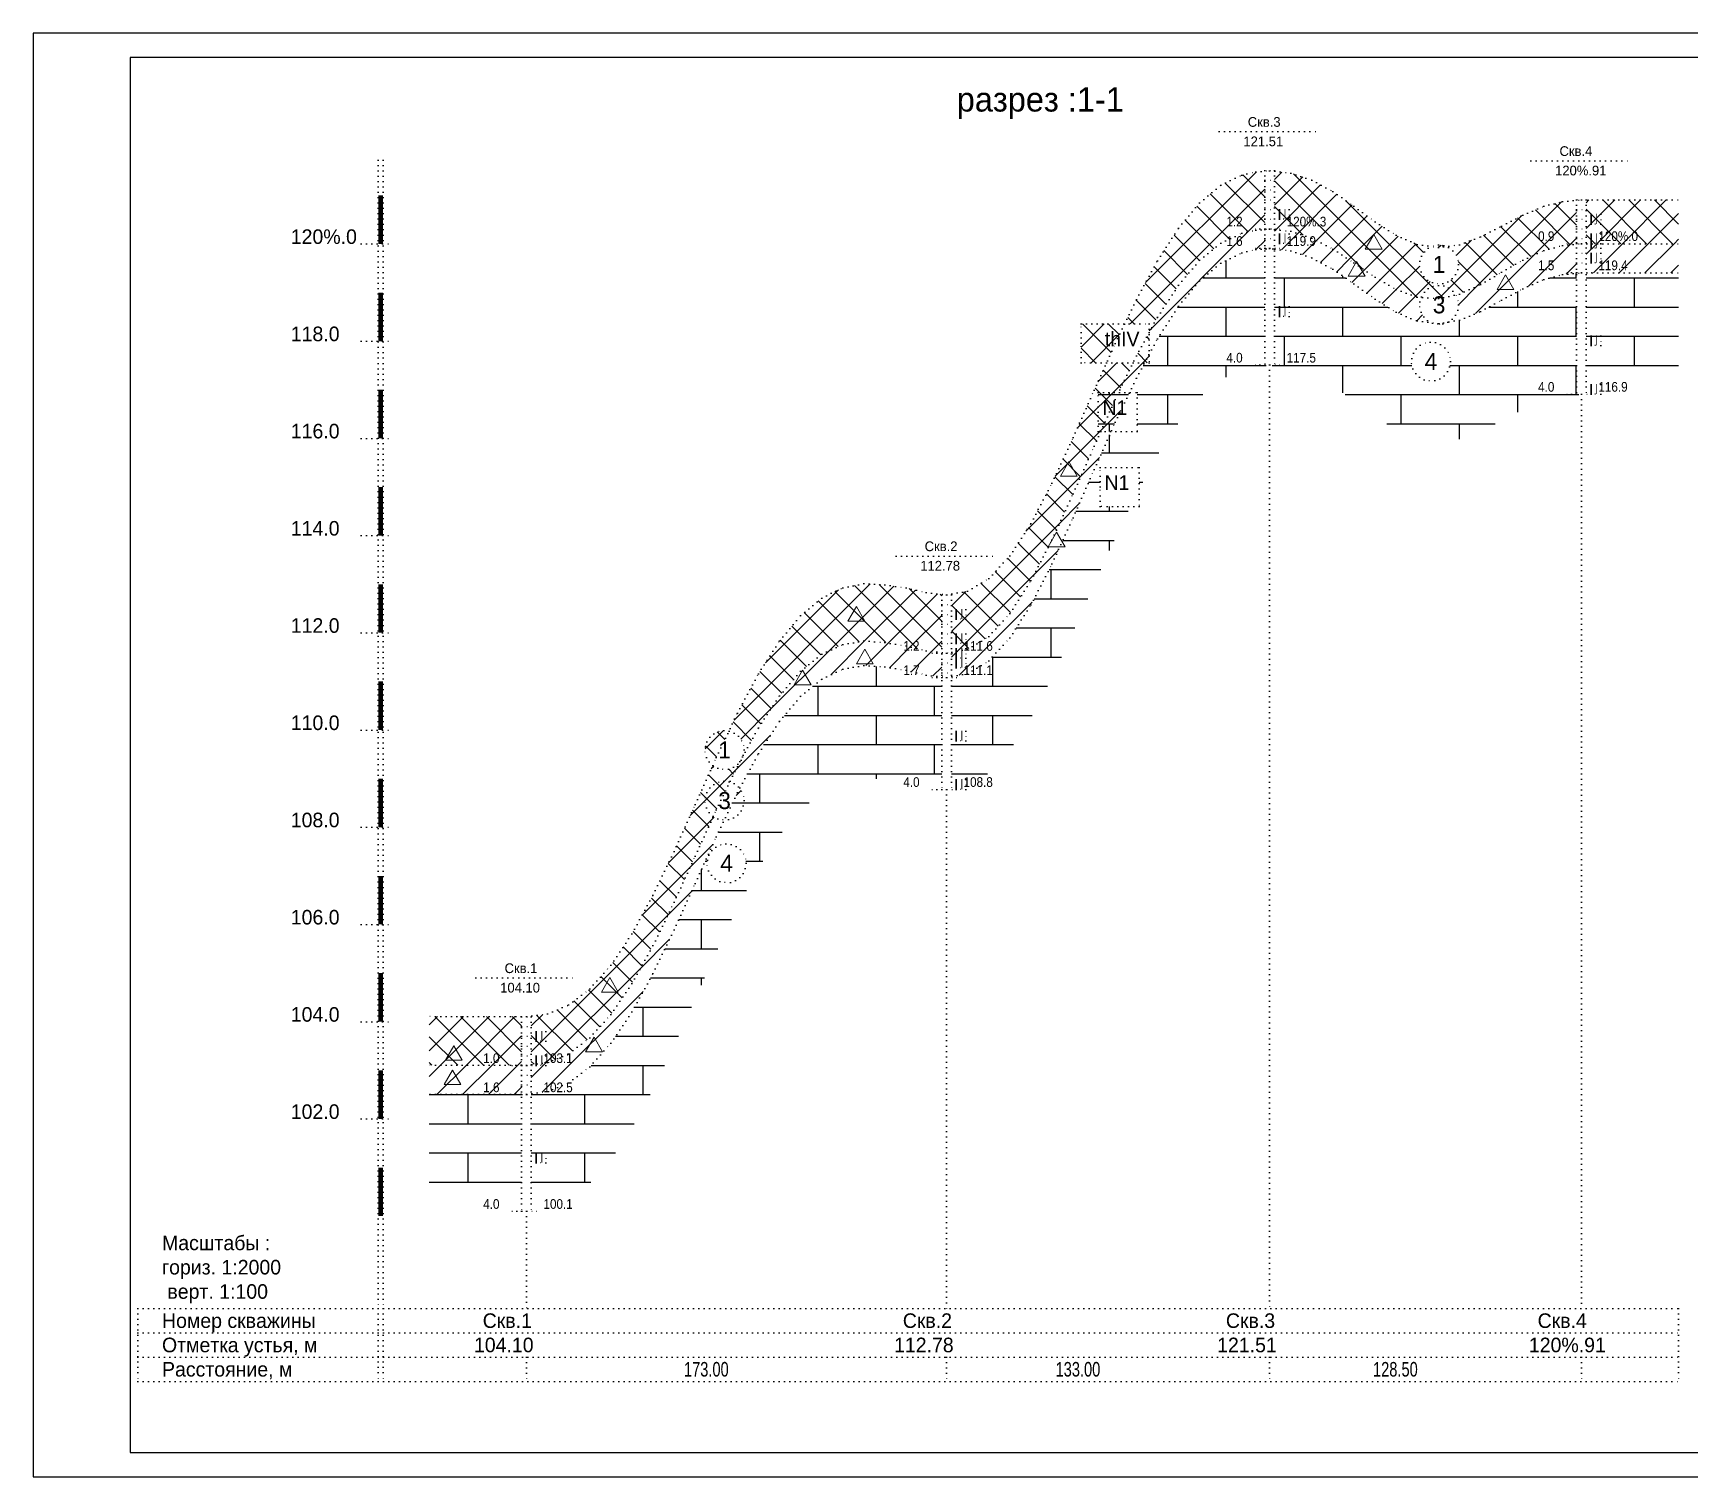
# Model space of a CAD drawing. Extents: x -102 to 862, y -55 to 242.
# Drawn here: x -101.5 to 239.4, y -54.6 to 242.4 of the extents above; entities that cross this region are included whole.
import ezdxf
from ezdxf.enums import TextEntityAlignment as Align

# ---------------------------------------------------------------- set-up
doc = ezdxf.new("R2010")
doc.units = 0
doc.header["$MEASUREMENT"] = 0
for name, pattern in [('CONTI', [1, 0, 1]), ('L1', [1, 0, 1]), ('L2', [1, 0, 1]), ('L3', [1, 0, 1])]:
    doc.linetypes.add(name, pattern=pattern)
for name, color, linetype in [('CUT_CNS', 7, 'CONTI'), ('CUT_LIT', 7, 'CONTI'), ('CUT_LRS', 7, 'CONTI'), ('CUT_SUB', 7, 'CONTI'), ('CUT_TST', 7, 'CONTI'), ('CUT_WAT', 7, 'CONTI'), ('У.о', 7, 'Continuous')]:
    doc.layers.add(name, color=color, linetype=linetype)

# ---------------------------------------------------------------- blocks, each defined once
blk = doc.blocks.new('UZ_970')
at = {"layer": 'CUT_TST', "color": 0}
for p, q in [((0, 0), (0, 2)), ((0, 2), (2, 2)), ((0, 1.8), (2, 1.8)), ((0, 1.6), (2, 1.6)), ((0, 1.4), (2, 1.4)), ((0, 1.2), (2, 1.2)), ((0, 1), (2, 1)), ((0, 0.8), (2, 0.8)), ((0, 0.6), (2, 0.6)), ((0, 0.4), (2, 0.4)), ((0, 0.2), (2, 0.2)), ((2, 0), (0, 0)), ((2, 2), (2, 0))]:
    blk.add_line(p, q, dxfattribs=at)

msp = doc.modelspace()

# ---------------------------------------------------------------- hatches: boundary and pattern name
at = {"layer": 'CUT_LRS'}
h = msp.add_hatch(dxfattribs=at)
h.set_pattern_fill('TEHNO', color=252, scale=30, style=0)
h.set_pattern_definition([(45, (0, 0), (-2.65165, 2.65165), []), (135, (0, 0), (-2.65165, -2.65165), [])])
h.paths.add_polyline_path([(114.16, 178.56), (114.16, 182.56), (128.16, 182.56), (128.16, 174.56), (114.16, 174.56)], flags=17)
edge = h.paths.add_edge_path(flags=16)
edge.add_arc((187.81, 194.8), 4, 0, 360)
edge = h.paths.add_edge_path(flags=16)
edge.add_arc((40.77, 94.9), 4, 0, 360)
h.paths.add_polyline_path([(217.09, 199.05), (237.09, 199.05), (237.09, 208.05), (217.09, 208.05), (213.22, 207.73), (209.36, 206.74), (205.02, 204.93), (200.68, 202.68), (196.34, 200.47), (192, 198.85), (187.66, 198.25), (183.32, 198.91), (178.98, 200.79), (174.64, 203.58), (170.3, 206.77), (165.96, 209.78), (161.62, 212.15), (157.28, 213.59), (152.94, 214.06), (150.07, 213.85), (147.21, 213.17), (142.87, 211.06), (138.53, 207.46), (134.19, 202.26), (129.85, 195.55), (125.51, 187.54), (121.17, 178.54), (116.83, 168.92), (112.49, 159.15), (108.15, 149.79), (103.81, 141.48), (99.47, 134.81), (95.13, 130.16), (90.79, 127.58), (86.45, 126.83), (82.28, 127.3), (78.12, 128.24), (73.78, 128.88), (69.44, 129.12), (65.1, 128.28), (60.76, 126.16), (56.42, 122.54), (52.08, 117.34), (47.74, 110.59), (43.4, 102.49), (39.06, 93.35), (34.72, 83.68), (30.38, 74.04), (26.04, 65.02), (21.7, 57.1), (17.36, 50.61), (13.02, 45.73), (8.68, 42.44), (4.34, 40.62), (0, 40.06), (-20, 40.06), (-20, 30.06), (0, 30.06), (4.34, 30.61), (8.68, 32.41), (13.02, 35.66), (17.36, 40.47), (21.7, 46.87), (26.04, 54.68), (30.38, 63.57), (34.72, 73.05), (39.06, 82.56), (43.4, 91.53), (47.74, 99.47), (52.08, 106.06), (56.42, 111.11), (60.76, 114.6), (65.1, 116.61), (69.44, 117.34), (73.78, 117.01), (78.12, 116.3), (82.28, 115.31), (86.45, 114.83), (90.79, 115.6), (95.13, 118.23), (99.47, 122.96), (103.81, 129.74), (108.15, 138.15), (112.49, 147.59), (116.83, 157.41), (121.17, 167.03), (125.51, 175.99), (129.85, 183.92), (134.19, 190.53), (138.53, 195.63), (142.87, 199.15), (147.21, 201.2), (150.07, 201.86), (152.94, 202.06), (157.28, 201.61), (161.62, 200.22), (165.96, 197.96), (170.3, 195.11), (174.64, 192.14), (178.98, 189.63), (183.32, 188.07), (187.66, 187.75), (192, 188.7), (196.34, 190.67), (200.68, 193.17), (205.02, 195.65), (209.36, 197.63), (213.22, 198.7)])
h.paths.add_polyline_path([(216.09, 199.05), (218.09, 199.05), (218.09, 208.05), (216.09, 208.05)], flags=17)
h.paths.add_polyline_path([(151.94, 202.06), (153.94, 202.06), (153.94, 214.06), (151.94, 214.06)], flags=17)
h.paths.add_polyline_path([(85.45, 114.83), (87.45, 114.83), (87.45, 126.8), (85.45, 126.8)], flags=16)
h.paths.add_polyline_path([(-1, 30.06), (1, 30.06), (1, 40), (-1, 40)], flags=16)
h.paths.add_polyline_path([(220.09, 168.1), (227.09, 168.1), (227.09, 171.1), (220.09, 171.1)], flags=25)
h.paths.add_polyline_path([(207.69, 168.1), (211.99, 168.1), (211.99, 171.1), (207.69, 171.1)], flags=25)
h.paths.add_polyline_path([(220.09, 193.1), (227.09, 193.1), (227.09, 196.1), (220.09, 196.1)], flags=25)
h.paths.add_polyline_path([(207.69, 193.1), (211.69, 193.1), (211.69, 196.1), (207.69, 196.1)], flags=25)
h.paths.add_polyline_path([(220.09, 199.1), (227.09, 199.1), (227.09, 202.1), (220.09, 202.1)], flags=24)
h.paths.add_polyline_path([(207.69, 199.1), (211.99, 199.1), (211.99, 202.1), (207.69, 202.1)], flags=24)
h.paths.add_polyline_path([(155.94, 174.1), (162.94, 174.1), (162.94, 177.1), (155.94, 177.1)], flags=25)
h.paths.add_polyline_path([(143.54, 174.1), (147.84, 174.1), (147.84, 177.1), (143.54, 177.1)], flags=25)
h.paths.add_polyline_path([(155.94, 198.1), (162.94, 198.1), (162.94, 201.1), (155.94, 201.1)], flags=25)
h.paths.add_polyline_path([(143.54, 198.1), (147.54, 198.1), (147.54, 201.1), (143.54, 201.1)], flags=25)
h.paths.add_polyline_path([(155.94, 202.1), (163.24, 202.1), (163.24, 205.1), (155.94, 205.1)], flags=24)
h.paths.add_polyline_path([(143.54, 202.1), (147.54, 202.1), (147.54, 205.1), (143.54, 205.1)], flags=24)
h.paths.add_polyline_path([(89.45, 86.8), (96.75, 86.8), (96.75, 89.8), (89.45, 89.8)], flags=25)
h.paths.add_polyline_path([(77.05, 86.8), (81.35, 86.8), (81.35, 89.8), (77.05, 89.8)], flags=25)
h.paths.add_polyline_path([(89.45, 109.8), (95.25, 109.8), (95.25, 112.8), (89.45, 112.8)], flags=25)
h.paths.add_polyline_path([(77.05, 109.8), (81.05, 109.8), (81.05, 112.8), (77.05, 112.8)], flags=25)
h.paths.add_polyline_path([(89.45, 114.8), (95.85, 114.8), (95.85, 117.8), (89.45, 117.8)], flags=25)
h.paths.add_polyline_path([(77.05, 114.8), (81.05, 114.8), (81.05, 117.8), (77.05, 117.8)], flags=25)
h.paths.add_polyline_path([(3, 0), (9.4, 0), (9.4, 3), (3, 3)], flags=9)
h.paths.add_polyline_path([(-9.4, 0), (-5.1, 0), (-5.1, 3), (-9.4, 3)], flags=9)
h.paths.add_polyline_path([(3, 24), (10.3, 24), (10.3, 27), (3, 27)], flags=9)
h.paths.add_polyline_path([(-9.4, 24), (-5.4, 24), (-5.4, 27), (-9.4, 27)], flags=9)
h.paths.add_polyline_path([(3, 30), (9.7, 30), (9.7, 33), (3, 33)], flags=9)
h.paths.add_polyline_path([(-9.4, 30), (-5.7, 30), (-5.7, 33), (-9.4, 33)], flags=9)
h = msp.add_hatch(dxfattribs=at)
h.set_pattern_fill('IZVEST', color=252, scale=30, style=0)
h.set_pattern_definition([(0, (0, 0), (0, 6), []), (90, (0, 0), (-12, 6), [6, -6])])
h.paths.add_polyline_path([(117.66, 164.41), (117.66, 168.41), (125.66, 168.41), (125.66, 160.41), (117.66, 160.41)], flags=17)
h.paths.add_polyline_path([(118.08, 149.01), (118.08, 153.01), (126.08, 153.01), (126.08, 145.01), (118.08, 145.01)], flags=16)
edge = h.paths.add_edge_path(flags=16)
edge.add_arc((186.14, 174.82), 4, 0, 360)
edge = h.paths.add_edge_path(flags=16)
edge.add_arc((41.19, 71.59), 4, 0, 360)
h.paths.add_polyline_path([(217.09, 168.05), (237.09, 168.05), (237.09, 193.05), (217.09, 193.05), (213.22, 192.71), (209.36, 191.68), (205.02, 189.79), (200.68, 187.44), (196.34, 185.1), (192, 183.34), (187.66, 182.61), (183.32, 183.15), (178.98, 184.94), (174.64, 187.66), (170.3, 190.81), (165.96, 193.8), (161.62, 196.15), (157.28, 197.59), (152.94, 198.06), (150.07, 197.85), (147.21, 197.17), (142.87, 195.06), (138.53, 191.44), (134.19, 186.22), (129.85, 179.48), (125.51, 171.4), (121.17, 162.32), (116.83, 152.59), (112.49, 142.69), (108.15, 133.19), (103.81, 124.75), (99.47, 117.96), (95.13, 113.23), (90.79, 110.59), (86.45, 109.83), (82.28, 110.31), (78.12, 111.29), (73.78, 111.98), (69.44, 112.29), (65.1, 111.53), (60.76, 109.48), (56.42, 105.94), (52.08, 100.82), (47.74, 94.15), (43.4, 86.12), (39.06, 77.06), (34.72, 67.46), (30.38, 57.88), (26.04, 48.9), (21.7, 41.02), (17.36, 34.57), (13.02, 29.71), (8.68, 26.43), (4.34, 24.61), (0, 24.06), (-20, 24.06), (-20, 0.06), (0, 0.06), (4.34, 0.62), (8.68, 2.44), (13.02, 5.73), (17.36, 10.61), (21.7, 17.1), (26.04, 25.02), (30.38, 34.04), (34.72, 43.68), (39.06, 53.35), (43.4, 62.49), (47.74, 70.59), (52.08, 77.34), (56.42, 82.54), (60.76, 86.16), (65.1, 88.28), (69.44, 89.12), (73.78, 88.88), (78.12, 88.24), (82.28, 87.3), (86.45, 86.83), (90.79, 87.58), (95.13, 90.16), (99.47, 94.81), (103.81, 101.48), (108.15, 109.79), (112.49, 119.15), (116.83, 128.92), (121.17, 138.54), (125.51, 147.54), (129.85, 155.55), (134.19, 162.26), (138.53, 167.46), (142.87, 171.06), (147.21, 173.17), (150.07, 173.85), (152.94, 174.06), (157.28, 173.59), (161.62, 172.15), (165.96, 169.78), (170.3, 166.77), (174.64, 163.58), (178.98, 160.79), (183.32, 158.91), (187.66, 158.25), (192, 158.85), (196.34, 160.47), (200.68, 162.68), (205.02, 164.93), (209.36, 166.74), (213.22, 167.73)])
h.paths.add_polyline_path([(216.09, 168.1), (218.09, 168.1), (218.09, 193.05), (216.09, 193.05)], flags=16)
h.paths.add_polyline_path([(151.94, 174.1), (153.94, 174.1), (153.94, 198.06), (151.94, 198.06)], flags=16)
h.paths.add_polyline_path([(85.45, 86.83), (87.45, 86.83), (87.45, 109.83), (85.45, 109.83)], flags=16)
h.paths.add_polyline_path([(-1, 0.06), (1, 0.06), (1, 24.06), (-1, 24.06)], flags=16)
h.paths.add_polyline_path([(220.09, 168.1), (227.09, 168.1), (227.09, 171.1), (220.09, 171.1)], flags=24)
h.paths.add_polyline_path([(207.69, 168.1), (211.99, 168.1), (211.99, 171.1), (207.69, 171.1)], flags=24)
h.paths.add_polyline_path([(220.09, 193.1), (227.09, 193.1), (227.09, 196.1), (220.09, 196.1)], flags=25)
h.paths.add_polyline_path([(207.69, 193.1), (211.69, 193.1), (211.69, 196.1), (207.69, 196.1)], flags=25)
h.paths.add_polyline_path([(220.09, 199.1), (227.09, 199.1), (227.09, 202.1), (220.09, 202.1)], flags=9)
h.paths.add_polyline_path([(207.69, 199.1), (211.99, 199.1), (211.99, 202.1), (207.69, 202.1)], flags=9)
h.paths.add_polyline_path([(155.94, 174.1), (162.94, 174.1), (162.94, 177.1), (155.94, 177.1)], flags=24)
h.paths.add_polyline_path([(143.54, 174.1), (147.84, 174.1), (147.84, 177.1), (143.54, 177.1)], flags=24)
h.paths.add_polyline_path([(155.94, 198.1), (162.94, 198.1), (162.94, 201.1), (155.94, 201.1)], flags=9)
h.paths.add_polyline_path([(143.54, 198.1), (147.54, 198.1), (147.54, 201.1), (143.54, 201.1)], flags=9)
h.paths.add_polyline_path([(155.94, 202.1), (163.24, 202.1), (163.24, 205.1), (155.94, 205.1)], flags=9)
h.paths.add_polyline_path([(143.54, 202.1), (147.54, 202.1), (147.54, 205.1), (143.54, 205.1)], flags=9)
h.paths.add_polyline_path([(89.45, 86.8), (96.75, 86.8), (96.75, 89.8), (89.45, 89.8)], flags=25)
h.paths.add_polyline_path([(77.05, 86.8), (81.35, 86.8), (81.35, 89.8), (77.05, 89.8)], flags=25)
h.paths.add_polyline_path([(89.45, 109.8), (95.25, 109.8), (95.25, 112.8), (89.45, 112.8)], flags=24)
h.paths.add_polyline_path([(77.05, 109.8), (81.05, 109.8), (81.05, 112.8), (77.05, 112.8)], flags=24)
h.paths.add_polyline_path([(89.45, 114.8), (95.85, 114.8), (95.85, 117.8), (89.45, 117.8)], flags=25)
h.paths.add_polyline_path([(77.05, 114.8), (81.05, 114.8), (81.05, 117.8), (77.05, 117.8)], flags=25)
h.paths.add_polyline_path([(3, 0), (9.4, 0), (9.4, 3), (3, 3)], flags=9)
h.paths.add_polyline_path([(-9.4, 0), (-5.1, 0), (-5.1, 3), (-9.4, 3)], flags=9)
h.paths.add_polyline_path([(3, 24), (10.3, 24), (10.3, 27), (3, 27)], flags=24)
h.paths.add_polyline_path([(-9.4, 24), (-5.4, 24), (-5.4, 27), (-9.4, 27)], flags=24)
h.paths.add_polyline_path([(3, 30), (9.7, 30), (9.7, 33), (3, 33)], flags=25)
h.paths.add_polyline_path([(-9.4, 30), (-5.7, 30), (-5.7, 33), (-9.4, 33)], flags=25)
h = msp.add_hatch(dxfattribs=at)
h.set_pattern_fill('SUGL_D', color=252, scale=30, style=0)
h.set_pattern_definition([(45, (0, 0), (-2.65165, 2.65165), [])])
edge = h.paths.add_edge_path(flags=16)
edge.add_arc((187.81, 186.47), 4, 0, 360)
edge = h.paths.add_edge_path(flags=17)
edge.add_arc((40.77, 84.49), 4, 0, 360)
h.paths.add_polyline_path([(217.09, 193.05), (237.09, 193.05), (237.09, 199.05), (217.09, 199.05), (213.22, 198.7), (209.36, 197.63), (205.02, 195.65), (200.68, 193.17), (196.34, 190.67), (192, 188.7), (187.66, 187.75), (183.32, 188.07), (178.98, 189.63), (174.64, 192.14), (170.3, 195.11), (165.96, 197.96), (161.62, 200.22), (157.28, 201.61), (152.94, 202.06), (150.07, 201.86), (147.21, 201.2), (142.87, 199.15), (138.53, 195.63), (134.19, 190.53), (129.85, 183.92), (125.51, 175.99), (121.17, 167.03), (116.83, 157.41), (112.49, 147.59), (108.15, 138.15), (103.81, 129.74), (99.47, 122.96), (95.13, 118.23), (90.79, 115.6), (86.45, 114.83), (82.28, 115.31), (78.12, 116.3), (73.78, 117.01), (69.44, 117.34), (65.1, 116.61), (60.76, 114.6), (56.42, 111.11), (52.08, 106.06), (47.74, 99.47), (43.4, 91.53), (39.06, 82.56), (34.72, 73.05), (30.38, 63.57), (26.04, 54.68), (21.7, 46.87), (17.36, 40.47), (13.02, 35.66), (8.68, 32.41), (4.34, 30.61), (0, 30.06), (-20, 30.06), (-20, 24.06), (0, 24.06), (4.34, 24.61), (8.68, 26.43), (13.02, 29.71), (17.36, 34.57), (21.7, 41.02), (26.04, 48.9), (30.38, 57.88), (34.72, 67.46), (39.06, 77.06), (43.4, 86.12), (47.74, 94.15), (52.08, 100.82), (56.42, 105.94), (60.76, 109.48), (65.1, 111.53), (69.44, 112.29), (73.78, 111.98), (78.12, 111.29), (82.28, 110.31), (86.45, 109.83), (90.79, 110.59), (95.13, 113.23), (99.47, 117.96), (103.81, 124.75), (108.15, 133.19), (112.49, 142.69), (116.83, 152.59), (121.17, 162.32), (125.51, 171.4), (129.85, 179.48), (134.19, 186.22), (138.53, 191.44), (142.87, 195.06), (147.21, 197.17), (150.07, 197.85), (152.94, 198.06), (157.28, 197.59), (161.62, 196.15), (165.96, 193.8), (170.3, 190.81), (174.64, 187.66), (178.98, 184.94), (183.32, 183.15), (187.66, 182.61), (192, 183.34), (196.34, 185.1), (200.68, 187.44), (205.02, 189.79), (209.36, 191.68), (213.22, 192.71)])
h.paths.add_polyline_path([(216.09, 193.05), (218.09, 193.05), (218.09, 199.05), (216.09, 199.05)], flags=17)
h.paths.add_polyline_path([(151.94, 198.06), (153.94, 198.06), (153.94, 202.06), (151.94, 202.06)], flags=17)
h.paths.add_polyline_path([(85.45, 109.83), (87.45, 109.83), (87.45, 114.83), (85.45, 114.83)], flags=16)
h.paths.add_polyline_path([(-1, 24.06), (1, 24.06), (1, 30.06), (-1, 30.06)], flags=16)
h.paths.add_polyline_path([(220.09, 168.1), (227.09, 168.1), (227.09, 171.1), (220.09, 171.1)], flags=25)
h.paths.add_polyline_path([(207.69, 168.1), (211.99, 168.1), (211.99, 171.1), (207.69, 171.1)], flags=25)
h.paths.add_polyline_path([(220.09, 193.1), (227.09, 193.1), (227.09, 196.1), (220.09, 196.1)], flags=24)
h.paths.add_polyline_path([(207.69, 193.1), (211.69, 193.1), (211.69, 196.1), (207.69, 196.1)], flags=24)
h.paths.add_polyline_path([(220.09, 199.1), (227.09, 199.1), (227.09, 202.1), (220.09, 202.1)], flags=9)
h.paths.add_polyline_path([(207.69, 199.1), (211.99, 199.1), (211.99, 202.1), (207.69, 202.1)], flags=9)
h.paths.add_polyline_path([(155.94, 174.1), (162.94, 174.1), (162.94, 177.1), (155.94, 177.1)], flags=25)
h.paths.add_polyline_path([(143.54, 174.1), (147.84, 174.1), (147.84, 177.1), (143.54, 177.1)], flags=25)
h.paths.add_polyline_path([(155.94, 198.1), (162.94, 198.1), (162.94, 201.1), (155.94, 201.1)], flags=24)
h.paths.add_polyline_path([(143.54, 198.1), (147.54, 198.1), (147.54, 201.1), (143.54, 201.1)], flags=24)
h.paths.add_polyline_path([(155.94, 202.1), (163.24, 202.1), (163.24, 205.1), (155.94, 205.1)], flags=9)
h.paths.add_polyline_path([(143.54, 202.1), (147.54, 202.1), (147.54, 205.1), (143.54, 205.1)], flags=9)
h.paths.add_polyline_path([(89.45, 86.8), (96.75, 86.8), (96.75, 89.8), (89.45, 89.8)], flags=25)
h.paths.add_polyline_path([(77.05, 86.8), (81.35, 86.8), (81.35, 89.8), (77.05, 89.8)], flags=25)
h.paths.add_polyline_path([(89.45, 109.8), (95.25, 109.8), (95.25, 112.8), (89.45, 112.8)], flags=25)
h.paths.add_polyline_path([(77.05, 109.8), (81.05, 109.8), (81.05, 112.8), (77.05, 112.8)], flags=25)
h.paths.add_polyline_path([(89.45, 114.8), (95.85, 114.8), (95.85, 117.8), (89.45, 117.8)], flags=24)
h.paths.add_polyline_path([(77.05, 114.8), (81.05, 114.8), (81.05, 117.8), (77.05, 117.8)], flags=24)
h.paths.add_polyline_path([(3, 0), (9.4, 0), (9.4, 3), (3, 3)], flags=9)
h.paths.add_polyline_path([(-9.4, 0), (-5.1, 0), (-5.1, 3), (-9.4, 3)], flags=9)
h.paths.add_polyline_path([(3, 24), (10.3, 24), (10.3, 27), (3, 27)], flags=9)
h.paths.add_polyline_path([(-9.4, 24), (-5.4, 24), (-5.4, 27), (-9.4, 27)], flags=9)
h.paths.add_polyline_path([(3, 30), (9.7, 30), (9.7, 33), (3, 33)], flags=24)
h.paths.add_polyline_path([(-9.4, 30), (-5.7, 30), (-5.7, 33), (-9.4, 33)], flags=24)

# ---------------------------------------------------------------- linework, layer by layer
at = {"layer": 'CUT_CNS', "color": 0}
for p, q in [((151.94, 214.1), (153.94, 214.1)), ((151.94, 214.1), (153.94, 214.1)), ((151.94, 212.1), (153.94, 212.1)), ((151.94, 210.1), (153.94, 210.1)), ((151.94, 208.1), (153.94, 208.1)), ((216.09, 208.1), (218.09, 208.1)), ((216.09, 208.1), (218.09, 208.1)), ((151.94, 206.1), (153.94, 206.1)), ((216.09, 206.1), (218.09, 206.1)), ((151.94, 204.1), (153.94, 204.1)), ((151.94, 202.1), (153.94, 202.1)), ((151.94, 202.1), (153.94, 202.1)), ((151.94, 202.1), (153.94, 202.1)), ((151.94, 202.1), (153.94, 202.1)), ((216.09, 204.1), (218.09, 204.1)), ((216.09, 202.1), (218.09, 202.1)), ((151.94, 200.1), (153.94, 200.1)), ((151.94, 198.1), (153.94, 198.1)), ((151.94, 198.1), (153.94, 198.1)), ((216.09, 200.1), (218.09, 200.1)), ((216.09, 199.1), (218.09, 199.1)), ((216.09, 199.1), (218.09, 199.1)), ((216.09, 199.1), (218.09, 199.1)), ((216.09, 197.1), (218.09, 197.1)), ((216.09, 195.1), (218.09, 195.1)), ((216.09, 193.1), (218.09, 193.1)), ((216.09, 193.1), (218.09, 193.1)), ((85.45, 126.8), (87.45, 126.8)), ((85.45, 126.8), (87.45, 126.8)), ((85.45, 124.8), (87.45, 124.8)), ((85.45, 122.8), (87.45, 122.8)), ((85.45, 120.8), (87.45, 120.8)), ((85.45, 118.8), (87.45, 118.8)), ((85.45, 116.8), (87.45, 116.8)), ((85.45, 114.8), (87.45, 114.8)), ((85.45, 114.8), (87.45, 114.8)), ((85.45, 114.8), (87.45, 114.8)), ((85.45, 114.8), (87.45, 114.8)), ((85.45, 112.8), (87.45, 112.8)), ((85.45, 110.8), (87.45, 110.8)), ((85.45, 109.8), (87.45, 109.8)), ((-1, 40), (1, 40)), ((-1, 40), (1, 40)), ((-1, 38), (1, 38)), ((-1, 36), (1, 36)), ((-1, 34), (1, 34)), ((-1, 32), (1, 32)), ((-1, 30), (1, 30)), ((-1, 30), (1, 30)), ((-1, 30), (1, 30)), ((-1, 30), (1, 30)), ((-1, 28), (1, 28)), ((-1, 26), (1, 26)), ((-1, 24), (1, 24)), ((-1, 24), (1, 24))]:
    msp.add_line(p, q, dxfattribs=at)
at = {"layer": 'CUT_LIT', "color": 0}
for p, q in [((142.54, 222.1), (163.34, 222.1)), ((206.69, 216.1), (227.49, 216.1)), ((151.94, 214.1), (151.94, 174.1)), ((153.94, 214.1), (153.94, 174.1)), ((216.09, 208.1), (216.09, 168.1)), ((218.09, 208.1), (218.09, 168.1)), ((149.94, 202.1), (150.94, 202.1)), ((150.94, 202.1), (152.94, 202.1)), ((152.94, 202.1), (154.94, 202.1)), ((154.94, 202.1), (155.94, 202.1)), ((149.94, 198.1), (150.94, 198.1)), ((150.94, 198.1), (152.94, 198.1)), ((152.94, 198.1), (154.94, 198.1)), ((154.94, 198.1), (155.94, 198.1)), ((214.09, 199.1), (215.09, 199.1)), ((215.09, 199.1), (217.09, 199.1)), ((217.09, 199.1), (219.09, 199.1)), ((219.09, 199.1), (220.09, 199.1)), ((214.09, 193.1), (215.09, 193.1)), ((215.09, 193.1), (217.09, 193.1)), ((217.09, 193.1), (219.09, 193.1)), ((219.09, 193.1), (220.09, 193.1)), ((149.94, 174.1), (150.94, 174.1)), ((150.94, 174.1), (152.94, 174.1)), ((151.94, 174.1), (153.94, 174.1)), ((152.94, 174.1), (154.94, 174.1)), ((152.94, 174.1), (152.94, -20)), ((154.94, 174.1), (155.94, 174.1)), ((214.09, 168.1), (215.09, 168.1)), ((215.09, 168.1), (217.09, 168.1)), ((216.09, 168.1), (218.09, 168.1)), ((217.09, 168.1), (219.09, 168.1)), ((217.09, 168.1), (217.09, -20)), ((219.09, 168.1), (220.09, 168.1)), ((76.05, 134.8), (96.85, 134.8)), ((85.45, 126.8), (85.45, 86.8)), ((87.45, 126.8), (87.45, 86.8)), ((83.45, 114.8), (84.45, 114.8)), ((84.45, 114.8), (86.45, 114.8)), ((86.45, 114.8), (88.45, 114.8)), ((88.45, 114.8), (89.45, 114.8)), ((83.45, 109.8), (84.45, 109.8)), ((84.45, 109.8), (86.45, 109.8)), ((86.45, 109.8), (88.45, 109.8)), ((88.45, 109.8), (89.45, 109.8)), ((83.45, 86.8), (84.45, 86.8)), ((84.45, 86.8), (86.45, 86.8)), ((85.45, 86.8), (87.45, 86.8)), ((86.45, 86.8), (88.45, 86.8)), ((86.45, 86.8), (86.45, -20)), ((88.45, 86.8), (89.45, 86.8)), ((-10.4, 48), (10.4, 48)), ((-1, 40), (-1, 0)), ((1, 40), (1, 0)), ((-3, 30), (-2, 30)), ((-2, 30), (0, 30)), ((0, 30), (2, 30)), ((2, 30), (3, 30)), ((-3, 24), (-2, 24)), ((-2, 24), (0, 24)), ((0, 24), (2, 24)), ((2, 24), (3, 24)), ((-3, 0), (-2, 0)), ((-2, 0), (0, 0)), ((-1, 0), (1, 0)), ((0, 0), (2, 0)), ((0, 0), (0, -20)), ((2, 0), (3, 0))]:
    msp.add_line(p, q, dxfattribs=at)
at = {"layer": 'CUT_LRS', "color": 0}
for p, q in [((-30.5, 216.24), (-30.5, -20)), ((-29.5, 216.24), (-29.5, -20)), ((-34, 199), (-28, 199)), ((-34, 179), (-28, 179)), ((-34, 159), (-28, 159)), ((-34, 139), (-28, 139)), ((-34, 119), (-28, 119)), ((-34, 99), (-28, 99)), ((-34, 79), (-28, 79)), ((-34, 59), (-28, 59)), ((-34, 39), (-28, 39)), ((-34, 19), (-28, 19))]:
    msp.add_line(p, q, dxfattribs=at)
at = {"layer": 'CUT_LRS', "color": 0, "linetype": 'L1'}
for p, q in [((142.87, 211.06), (147.21, 213.17)), ((147.21, 213.17), (150.07, 213.85)), ((150.07, 213.85), (152.94, 214.06)), ((152.94, 214.06), (157.28, 213.59)), ((157.28, 213.59), (161.62, 212.15)), ((161.62, 212.15), (165.96, 209.78)), ((138.53, 207.46), (142.87, 211.06)), ((165.96, 209.78), (170.3, 206.77)), ((213.22, 207.73), (217.09, 208.05)), ((217.09, 208.05), (237.09, 208.05)), ((134.19, 202.26), (138.53, 207.46)), ((170.3, 206.77), (174.64, 203.58)), ((200.68, 202.68), (205.02, 204.93)), ((205.02, 204.93), (209.36, 206.74)), ((209.36, 206.74), (213.22, 207.73)), ((129.85, 195.55), (134.19, 202.26)), ((174.64, 203.58), (178.98, 200.79)), ((196.34, 200.47), (200.68, 202.68)), ((178.98, 200.79), (183.32, 198.91)), ((183.32, 198.91), (187.66, 198.25)), ((187.66, 198.25), (192, 198.85)), ((192, 198.85), (196.34, 200.47)), ((125.51, 187.54), (129.85, 195.55)), ((121.17, 178.54), (125.51, 187.54)), ((116.83, 168.92), (121.17, 178.54)), ((112.49, 159.15), (116.83, 168.92)), ((108.15, 149.79), (112.49, 159.15)), ((103.81, 141.48), (108.15, 149.79)), ((99.47, 134.81), (103.81, 141.48)), ((95.13, 130.16), (99.47, 134.81)), ((90.79, 127.58), (95.13, 130.16)), ((56.42, 122.54), (60.76, 126.16)), ((60.76, 126.16), (65.1, 128.28)), ((65.1, 128.28), (69.44, 129.12)), ((69.44, 129.12), (73.78, 128.88)), ((73.78, 128.88), (78.12, 128.24)), ((78.12, 128.24), (82.28, 127.3)), ((82.28, 127.3), (86.45, 126.83)), ((86.45, 126.83), (90.79, 127.58)), ((52.08, 117.34), (56.42, 122.54)), ((47.74, 110.59), (52.08, 117.34)), ((43.4, 102.49), (47.74, 110.59)), ((39.06, 93.35), (43.4, 102.49)), ((34.72, 83.68), (39.06, 93.35)), ((30.38, 74.04), (34.72, 83.68)), ((26.04, 65.02), (30.38, 74.04)), ((21.7, 57.1), (26.04, 65.02)), ((17.36, 50.61), (21.7, 57.1)), ((13.02, 45.73), (17.36, 50.61)), ((8.68, 42.44), (13.02, 45.73)), ((4.34, 40.62), (8.68, 42.44)), ((0, 40.06), (-20, 40.06)), ((0, 40.06), (4.34, 40.62))]:
    msp.add_line(p, q, dxfattribs=at)
at = {"layer": 'CUT_LRS', "color": 0, "linetype": 'L2'}
for p, q in [((142.87, 199.15), (147.21, 201.2)), ((147.21, 201.2), (150.07, 201.86)), ((150.07, 201.86), (152.94, 202.06)), ((152.94, 202.06), (157.28, 201.61)), ((157.28, 201.61), (161.62, 200.22)), ((138.53, 195.63), (142.87, 199.15)), ((161.62, 200.22), (165.96, 197.96)), ((165.96, 197.96), (170.3, 195.11)), ((209.36, 197.63), (213.22, 198.7)), ((213.22, 198.7), (217.09, 199.05)), ((217.09, 199.05), (237.09, 199.05)), ((134.19, 190.53), (138.53, 195.63)), ((170.3, 195.11), (174.64, 192.14)), ((200.68, 193.17), (205.02, 195.65)), ((205.02, 195.65), (209.36, 197.63)), ((174.64, 192.14), (178.98, 189.63)), ((196.34, 190.67), (200.68, 193.17)), ((129.85, 183.92), (134.19, 190.53)), ((178.98, 189.63), (183.32, 188.07)), ((183.32, 188.07), (187.66, 187.75)), ((187.66, 187.75), (192, 188.7)), ((192, 188.7), (196.34, 190.67)), ((125.51, 175.99), (129.85, 183.92)), ((121.17, 167.03), (125.51, 175.99)), ((116.83, 157.41), (121.17, 167.03)), ((112.49, 147.59), (116.83, 157.41)), ((108.15, 138.15), (112.49, 147.59)), ((103.81, 129.74), (108.15, 138.15)), ((99.47, 122.96), (103.81, 129.74)), ((95.13, 118.23), (99.47, 122.96)), ((60.76, 114.6), (65.1, 116.61)), ((65.1, 116.61), (69.44, 117.34)), ((69.44, 117.34), (73.78, 117.01)), ((73.78, 117.01), (78.12, 116.3)), ((78.12, 116.3), (82.28, 115.31)), ((90.79, 115.6), (95.13, 118.23)), ((56.42, 111.11), (60.76, 114.6)), ((82.28, 115.31), (86.45, 114.83)), ((86.45, 114.83), (90.79, 115.6)), ((52.08, 106.06), (56.42, 111.11)), ((47.74, 99.47), (52.08, 106.06)), ((43.4, 91.53), (47.74, 99.47)), ((39.06, 82.56), (43.4, 91.53)), ((34.72, 73.05), (39.06, 82.56)), ((30.38, 63.57), (34.72, 73.05)), ((26.04, 54.68), (30.38, 63.57)), ((21.7, 46.87), (26.04, 54.68)), ((17.36, 40.47), (21.7, 46.87)), ((13.02, 35.66), (17.36, 40.47)), ((8.68, 32.41), (13.02, 35.66)), ((4.34, 30.61), (8.68, 32.41)), ((0, 30.06), (-20, 30.06)), ((0, 30.06), (4.34, 30.61))]:
    msp.add_line(p, q, dxfattribs=at)
at = {"layer": 'CUT_LRS', "color": 0, "linetype": 'L3'}
for p, q in [((147.21, 197.17), (150.07, 197.85)), ((150.07, 197.85), (152.94, 198.06)), ((152.94, 198.06), (157.28, 197.59)), ((138.53, 191.44), (142.87, 195.06)), ((142.87, 195.06), (147.21, 197.17)), ((157.28, 197.59), (161.62, 196.15)), ((161.62, 196.15), (165.96, 193.8)), ((134.19, 186.22), (138.53, 191.44)), ((165.96, 193.8), (170.3, 190.81)), ((205.02, 189.79), (209.36, 191.68)), ((209.36, 191.68), (213.22, 192.71)), ((213.22, 192.71), (217.09, 193.05)), ((217.09, 193.05), (237.09, 193.05)), ((170.3, 190.81), (174.64, 187.66)), ((174.64, 187.66), (178.98, 184.94)), ((200.68, 187.44), (205.02, 189.79)), ((129.85, 179.48), (134.19, 186.22)), ((178.98, 184.94), (183.32, 183.15)), ((192, 183.34), (196.34, 185.1)), ((196.34, 185.1), (200.68, 187.44)), ((183.32, 183.15), (187.66, 182.61)), ((187.66, 182.61), (192, 183.34)), ((125.51, 171.4), (129.85, 179.48)), ((121.17, 162.32), (125.51, 171.4)), ((116.83, 152.59), (121.17, 162.32)), ((112.49, 142.69), (116.83, 152.59)), ((108.15, 133.19), (112.49, 142.69)), ((103.81, 124.75), (108.15, 133.19)), ((99.47, 117.96), (103.81, 124.75)), ((95.13, 113.23), (99.47, 117.96)), ((90.79, 110.59), (95.13, 113.23)), ((56.42, 105.94), (60.76, 109.48)), ((60.76, 109.48), (65.1, 111.53)), ((65.1, 111.53), (69.44, 112.29)), ((69.44, 112.29), (73.78, 111.98)), ((73.78, 111.98), (78.12, 111.29)), ((78.12, 111.29), (82.28, 110.31)), ((82.28, 110.31), (86.45, 109.83)), ((86.45, 109.83), (90.79, 110.59)), ((52.08, 100.82), (56.42, 105.94)), ((47.74, 94.15), (52.08, 100.82)), ((43.4, 86.12), (47.74, 94.15)), ((39.06, 77.06), (43.4, 86.12)), ((34.72, 67.46), (39.06, 77.06)), ((30.38, 57.88), (34.72, 67.46)), ((26.04, 48.9), (30.38, 57.88)), ((21.7, 41.02), (26.04, 48.9)), ((17.36, 34.57), (21.7, 41.02)), ((13.02, 29.71), (17.36, 34.57)), ((8.68, 26.43), (13.02, 29.71)), ((0, 24.06), (-20, 24.06)), ((0, 24.06), (4.34, 24.61)), ((4.34, 24.61), (8.68, 26.43))]:
    msp.add_line(p, q, dxfattribs=at)
at = {"layer": 'CUT_LRS', "const_width": 1}
for points in [[(-30, 199), (-30, 209)], [(-30, 179), (-30, 189)], [(-30, 159), (-30, 169)], [(-30, 139), (-30, 149)], [(-30, 119), (-30, 129)], [(-30, 99), (-30, 109)], [(-30, 79), (-30, 89)], [(-30, 59), (-30, 69)], [(-30, 39), (-30, 49)], [(-30, 19), (-30, 29)], [(-30, -1), (-30, 9)]]:
    msp.add_lwpolyline(points, dxfattribs=at)
at = {"layer": 'CUT_LRS', "linetype": 'L1'}
msp.add_lwpolyline([(114.16, 178.56), (114.16, 182.56), (128.16, 182.56), (128.16, 174.56), (114.16, 174.56)], close=True, dxfattribs=at)
at = {"layer": 'CUT_LRS', "linetype": 'L3'}
for points in [[(117.66, 164.41), (117.66, 168.41), (125.66, 168.41), (125.66, 160.41), (117.66, 160.41)], [(118.08, 149.01), (118.08, 153.01), (126.08, 153.01), (126.08, 145.01), (118.08, 145.01)]]:
    msp.add_lwpolyline(points, close=True, dxfattribs=at)
at = {"layer": 'CUT_LRS', "linetype": 'L1'}
for centre in [(187.81, 194.8), (40.77, 94.9)]:
    msp.add_circle(centre, 4, dxfattribs=at)
at = {"layer": 'CUT_LRS', "linetype": 'L2'}
for centre in [(187.81, 186.47), (40.77, 84.49)]:
    msp.add_circle(centre, 4, dxfattribs=at)
at = {"layer": 'CUT_LRS', "linetype": 'L3'}
for centre in [(186.14, 174.82), (41.19, 71.59)]:
    msp.add_circle(centre, 4, dxfattribs=at)
at = {"layer": 'CUT_LRS', "color": 5}
msp.add_circle((0, 40.06), 0.01, dxfattribs=at)
at = {"layer": 'CUT_SUB', "color": 0}
for p, q in [((-80, -20), (-80, -35)), ((-80, -20), (237.09, -20)), ((-30.5, -20), (-30.5, -35)), ((-29.5, -20), (-29.5, -35)), ((237.09, -20), (237.09, -35)), ((-80, -25), (237.09, -25)), ((-80, -30), (237.09, -30)), ((0, -30), (0, -35)), ((86.45, -30), (86.45, -35)), ((152.94, -30), (152.94, -35)), ((217.09, -30), (217.09, -35)), ((-80, -35), (237.09, -35))]:
    msp.add_line(p, q, dxfattribs=at)
at = {"layer": 'CUT_WAT', "color": 7, "linetype": 'Continuous', "lineweight": 0}
for points in [[(174.37, 200.91), (172.63, 197.91), (176.1, 197.91)], [(170.85, 195.39), (169.12, 192.39), (172.58, 192.39)], [(201.47, 192.63), (199.74, 189.63), (203.2, 189.63)], [(111.62, 154.26), (109.89, 151.26), (113.35, 151.26)], [(109.11, 139.71), (107.38, 136.71), (110.84, 136.71)], [(67.89, 124.4), (66.15, 121.4), (69.62, 121.4)], [(69.64, 115.62), (67.91, 112.62), (71.37, 112.62)], [(56.82, 111.32), (55.09, 108.32), (58.56, 108.32)], [(17.17, 48.11), (15.44, 45.11), (18.9, 45.11)], [(13.91, 35.82), (12.17, 32.82), (15.64, 32.82)], [(-14.96, 34.07), (-16.69, 31.07), (-13.22, 31.07)], [(-15.21, 29.05), (-16.94, 26.05), (-13.48, 26.05)]]:
    msp.add_lwpolyline(points, close=True, dxfattribs=at)
at = {"layer": 'У.о', "color": 7}
for points in [[(-101.52, -54.63), (441.71, -54.63), (441.71, 242.37), (-101.52, 242.37)], [(-81.52, -49.63), (436.71, -49.63), (436.71, 237.37), (-81.52, 237.37)]]:
    msp.add_lwpolyline(points, close=True, dxfattribs=at)

# ---------------------------------------------------------------- block references
at = {"layer": 'CUT_TST', "color": 7}
for p in [(154.94, 204.1), (219.09, 203.1), (154.94, 199.1), (219.09, 199.1), (219.09, 198.1), (219.09, 195.1), (154.94, 184.1), (219.09, 178.1), (219.09, 168.1), (88.45, 121.8), (88.45, 116.8), (88.45, 113.8), (88.45, 111.8), (88.45, 96.8), (88.45, 86.8), (2, 35), (2, 30), (2, 10)]:
    msp.add_blockref('UZ_970', p, dxfattribs=at)

# ---------------------------------------------------------------- texts
at = {"layer": 'CUT_LIT'}
for s, height, p in [('разрез :1-1 ', 5, (88.55, 226.24)), ('Скв.3', 2, (148.44, 223.1)), ('121.51', 2, (147.54, 219.1)), ('Скв.4', 2, (212.59, 217.1)), ('120%.91', 2, (211.69, 213.1)), ('Скв.2', 2, (81.95, 135.8)), ('112.78', 2, (81.05, 131.8)), ('Скв.1', 2, (-4.5, 49)), ('104.10', 2, (-5.4, 45))]:
    msp.add_text(s, height=height, dxfattribs=at).set_placement(p)
at = {"layer": 'CUT_LIT', "color": 0, "width": 0.9}
for s, p in [('1.2', (144.04, 202.6)), ('120%.3', (156.44, 202.6)), ('0.9', (208.19, 199.6)), ('120%.0', (220.59, 199.6)), ('1.6', (144.04, 198.6)), ('119.9', (156.44, 198.6)), ('1.5', (208.19, 193.6)), ('119.4', (220.59, 193.6)), ('4.0', (144.04, 174.6)), ('117.5', (156.44, 174.6)), ('4.0', (208.19, 168.6)), ('116.9', (220.59, 168.6)), ('1.2', (77.55, 115.3)), ('111.6', (89.95, 115.3)), ('1.7', (77.55, 110.3)), ('111.1', (89.95, 110.3)), ('4.0', (77.55, 87.3)), ('108.8', (89.95, 87.3)), ('1.0', (-8.9, 30.5)), ('103.1', (3.5, 30.5)), ('1.6', (-8.9, 24.5)), ('102.5', (3.5, 24.5)), ('4.0', (-8.9, 0.5)), ('100.1', (3.5, 0.5))]:
    msp.add_text(s, height=2, dxfattribs=at).set_placement(p)
at = {"layer": 'CUT_LRS', "color": 0}
for s, p in [('120%.0', (-48.5, 199)), ('118.0', (-48.5, 179)), ('116.0', (-48.5, 159)), ('114.0', (-48.5, 139)), ('112.0', (-48.5, 119)), ('110.0', (-48.5, 99)), ('108.0', (-48.5, 79)), ('106.0', (-48.5, 59)), ('104.0', (-48.5, 39)), ('102.0', (-48.5, 19))]:
    msp.add_text(s, height=3, dxfattribs=at).set_placement(p)
at = {"layer": 'CUT_LRS'}
for s, p in [('1', (187.81, 194.8)), ('3', (187.81, 186.47)), ('4', (186.14, 174.82)), ('1', (40.77, 94.9)), ('3', (40.77, 84.49)), ('4', (41.19, 71.59))]:
    msp.add_text(s, height=3.5, dxfattribs=at).set_placement(p, align=Align.MIDDLE)
for s, p in [('thIV', (126.16, 177.06)), ('N1', (123.66, 162.91)), ('N1', (124.08, 147.51))]:
    msp.add_text(s, height=3, dxfattribs=at).set_placement(p, align=Align.BOTTOM_RIGHT)
at = {"layer": 'CUT_SUB'}
for s, p in [('Масштабы :', (-75, -8)), ('гориз. 1:2000', (-75, -13)), (' верт. 1:100', (-75, -18)), ('Номеp скважины', (-75, -24)), ('Скв.1', (-9, -24)), ('Скв.2', (77.45, -24)), ('Скв.3', (143.94, -24)), ('Скв.4', (208.09, -24)), ('Отметка устья, м', (-75, -29)), ('104.10', (-10.8, -29)), ('112.78', (75.65, -29)), ('121.51', (142.14, -29)), ('120%.91', (206.29, -29)), ('Расстояние, м', (-75, -34))]:
    msp.add_text(s, height=3, dxfattribs=at).set_placement(p)
at = {"layer": 'CUT_SUB', "width": 0.75}
for s, p in [('173.00', (32.42, -34)), ('133.00', (108.89, -34)), ('128.50', (174.22, -34))]:
    msp.add_text(s, height=3, dxfattribs=at).set_placement(p)

doc.saveas('drawing.dxf')
